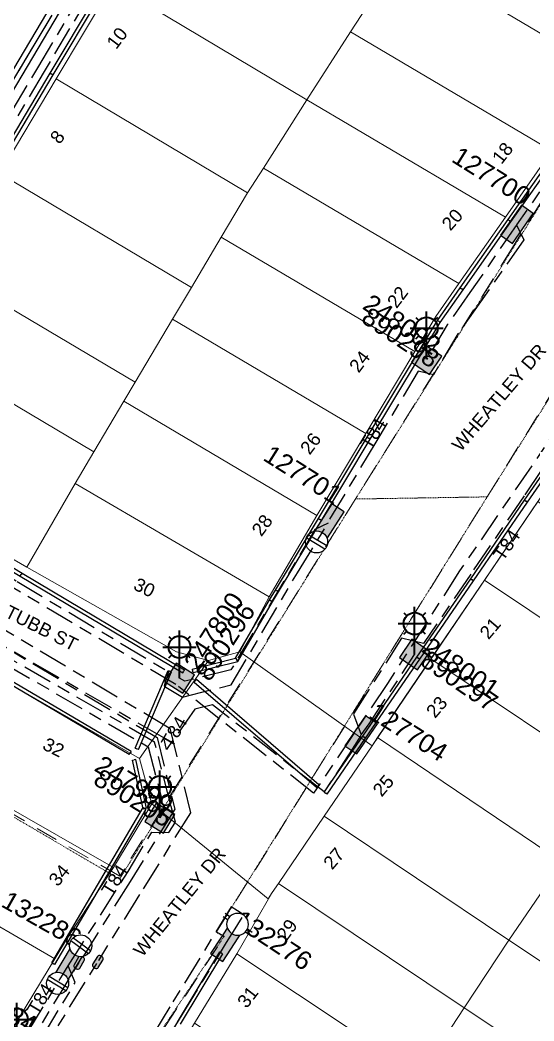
# Model space of a CAD drawing. Header units: metres. Extents: x 299140 to 300955, y 6226202 to 6227439.
# Drawn here: x 299719 to 299788.9, y 6226787.1 to 6226923.2 of the extents above; entities that cross this region are included whole.
import ezdxf
from ezdxf.enums import TextEntityAlignment as Align

# ---------------------------------------------------------------- set-up
doc = ezdxf.new("R2010")
doc.units = ezdxf.units.M
for name, pattern in [('Cable Exist UG', [8.2, 4, -1.2, 1.8, -1.2]), ('Dash', [5, 3, -2]), ('HIDDEN', [0.375, 0.25, -0.125]), ('HIDDEN2', [0.1875, 0.125, -0.0625])]:
    doc.linetypes.add(name, pattern=pattern)
doc.layers.get('0').update_dxf_attribs({"color": 6})
for name, color, linetype, lineweight in [('Cadastre Easements_SP_EXT', 9, 'Continuous', 5), ('Cadastre Land Parcels_SP_EXT', 9, 'Continuous', 5), ('Cadastre Other Property_SP_EXT', 9, 'HIDDEN', 5), ('Cadastre Roads_SP_EXT', 9, 'Continuous', 5)]:
    doc.layers.add(name, color=color, linetype=linetype, lineweight=lineweight)
for name, color, linetype in [('Duct_SP_EXT', 7, 'Continuous'), ('Equip_HV_EXT', 7, 'Continuous'), ('Equip_LV_EXT', 7, 'Continuous'), ('Equip_SP_SL_EXT', 7, 'Continuous'), ('Mains_HV_EXT', 7, 'Continuous'), ('Mains_LV_EXT', 7, 'Continuous'), ('Mains_LV_SL_EXT', 7, 'Continuous'), ('Mains_TR_EXT', 7, 'Continuous'), ('SupportsUG_SP_LV_EXT', 7, 'Continuous'), ('SupportsUG_SP_LV_SL_EXT', 7, 'Continuous')]:
    doc.layers.add(name, color=color, linetype=linetype)
doc.styles.add('COLUMN_LABEL', font='arial.ttf')
doc.styles.add('iecARIAL', font='arial.ttf', dxfattribs={"height": 2})
doc.styles.add('POLE_LABEL', font='arial.ttf')
doc.styles.get("Standard").update_dxf_attribs({"font": 'arial.ttf'})
doc.linetypes.add('Cable E UG', pattern='A,6,-0.5,["E",Standard,S=1.7,R=0,X=0.5,Y=-1],-2.9', length=9.4)
doc.linetypes.add('Cable P UG', pattern='A,6,-0.5,["P",Standard,S=1.7,R=0,X=0.5,Y=-1],-2.9', length=9.4)

# ---------------------------------------------------------------- blocks, each defined once
blk = doc.blocks.new('COLUMN_EXT')
blk.add_hatch(color=256).paths.add_polyline_path([(-1.49, 1.48), (-1.49, -1.49), (1.48, -1.49), (1.48, 1.48)])
blk.add_lwpolyline([(-1.49, -1.49), (1.48, -1.49), (1.48, 1.48), (-1.49, 1.48)], close=True)
for tag, height, style, flags, p in [('ASSET_NUM', 2.5, 'COLUMN_LABEL', 8, (2, 2)), ('STRUCTURE_PLANT_NUMBER', 0.2, 'POLE_LABEL', 9, (1.81, 0.03)), ('STREET_CODE', 0.2, 'COLUMN_LABEL', 9, (1.81, -0.2))]:
    blk.add_attdef(tag, text='', height=height, dxfattribs=dict(style=style, flags=flags)).set_placement(p, align=Align.MIDDLE_LEFT)
at = {"flags": 9}
for tag, p in [('COLUMN_TYPE', (1.81, -0.4)), ('OWNED_BY', (1.81, -0.6)), ('STATE', (1.81, -0.8)), ('USAGE', (1.81, -1)), ('LEGEND', (1.81, -1.2)), ('LOCATION', (1.81, -1.4)), ('STREETNAME', (1.81, -1.6)), ('SUBURB', (1.81, -1.8)), ('NOTES', (1.81, -2))]:
    blk.add_attdef(tag, text='', height=0.2, dxfattribs=at).set_placement(p, align=Align.MIDDLE_LEFT)
at = {"flags": 1}
blk.add_attdef('Z', (1.81, -2.35), '', height=0.2, dxfattribs=at)
blk = doc.blocks.new('PILLAR_EXT')
blk.add_hatch(color=256).paths.add_polyline_path([(-2.475, 0.99), (-2.475, -0.99), (2.475, -0.99), (2.475, 0.99)])
blk.add_lwpolyline([(-2.475, -0.99), (2.475, -0.99), (2.475, 0.99), (-2.475, 0.99)], close=True)
at = {"style": 'iecARIAL', "flags": 8}
blk.add_attdef('ASSET_NUM', (1.5, 3.5), '', height=2.5, dxfattribs=at)
for tag, p, flags in [('OWNED_BY', (0, -0.2), 9), ('STATE', (0, -0.4), 9), ('SUPPORT_TYPE', (0, -0.6), 9), ('USAGE', (0, -0.8), 9), ('LEGEND', (0, -1), 9), ('LOCATION', (0, -1.2), 9), ('NOTES', (0, -1.4), 9), ('STREETNAME', (0, -1.8), 9), ('SUBURB', (0, -2), 1), ('PARENT', (0, -1.6), 9)]:
    blk.add_attdef(tag, p, '', height=0.2, dxfattribs=dict(flags=flags))
blk = doc.blocks.new('SL_LANTERN_EXT')
at = {"lineweight": 40}
for p, q in [((-1.46, 5.68), (-1.06, 5.28)), ((0, 1.97), (0, 6.47)), ((1.46, 5.68), (1.06, 5.28)), ((-2.25, 4.22), (2.25, 4.22)), ((-1.46, 2.76), (-1.06, 3.16)), ((1.46, 2.76), (1.06, 3.16)), ((0, 0), (0, 2.72))]:
    blk.add_line(p, q, dxfattribs=at)
blk.add_circle((0, 4.22), 1.5, dxfattribs=at)
at = {"style": 'iecARIAL', "flags": 8}
blk.add_attdef('ASSET_NUM', (1.5, 1.5), '', height=2.5, dxfattribs=at)
for tag, p, height, flags in [('CONSTRUCTED_VOLTAGE', (0.98, -0.65), 0.2, 9), ('CONTROL_TYPE', (0.98, -0.85), 0.2, 9), ('LANTERN_PURPOSE', (0.98, -1.05), 0.2, 9), ('LANTERN_TYPE', (0.98, -1.25), 0.2, 9), ('NO_PHASES', (0.98, -1.45), 0.2, 9), ('LNUMBER', (2.18, -3.25), 2.5, 8), ('OPERATING_VOLTAGE', (0.98, -1.65), 0.2, 9), ('ORIENTATION', (0.98, -1.85), 0.2, 9), ('OWNED_BY', (0.98, -2.05), 0.2, 9), ('STATE', (0.98, -2.25), 0.2, 9), ('USAGE', (0.98, -2.45), 0.2, 9), ('CEXIST', (0.98, -2.65), 0.2, 9), ('CNEW', (0.98, -2.85), 0.2, 9), ('CNUMBER', (0.98, -3.05), 0.2, 9), ('CREMOVE', (0.98, -3.25), 0.2, 9), ('CREPLACE', (0.98, -3.45), 0.2, 9), ('LKINGHEIGHT', (0.98, -3.65), 0.2, 9), ('LBRACKET', (0.98, -3.85), 0.2, 9), ('LBRACKETVOCAB', (0.98, -4.05), 0.2, 9), ('LCATEGORY', (0.98, -4.25), 0.2, 9), ('LCHARGE1', (0.98, -4.45), 0.2, 9), ('LCHARGE1PERCENT', (0.98, -4.65), 0.2, 9), ('LCHARGE2', (0.98, -4.85), 0.2, 9), ('LCHARGE2PERCENT', (0.98, -5.05), 0.2, 9), ('LCHARGE3', (0.98, -5.25), 0.2, 9), ('LCHARGE3PERCENT', (0.98, -5.45), 0.2, 9), ('LEXIST', (0.98, -5.65), 0.2, 9), ('LLAMP', (0.98, -5.85), 0.2, 9), ('LLAMPVOCAB', (0.98, -6.05), 0.2, 9), ('LMAST', (0.98, -6.25), 0.2, 9), ('LMASTVOCAB', (0.98, -6.45), 0.2, 9), ('LNEW', (0.98, -6.65), 0.2, 9), ('LANTNUMBER', (0.98, -6.85), 0.2, 9), ('LOUTREACH', (0.98, -7.25), 0.2, 9), ('LOUTREACHVOCAB', (0.98, -7.45), 0.2, 9), ('LRATECODE', (0.98, -7.65), 0.2, 9), ('LREMOVE', (0.98, -7.85), 0.2, 9), ('LREPLACE', (0.98, -8.05), 0.2, 9), ('LTYPE', (0.98, -8.25), 0.2, 9), ('STREETNAME', (0.98, -9.25), 0.2, 9), ('SUBURB', (0.98, -9.45), 0.2, 1), ('LTYPEVOCAB', (0.98, -8.45), 0.2, 9), ('LEGEND', (0.98, -8.65), 0.2, 9), ('LOCATION', (0.98, -8.85), 0.2, 9), ('NOTES', (0.98, -9.05), 0.2, 9)]:
    blk.add_attdef(tag, p, '', height=height, dxfattribs=dict(flags=flags))
blk = doc.blocks.new('HV_STJ_EXT')
h = blk.add_hatch(color=256)
edge = h.paths.add_edge_path()
edge.add_ellipse((-0.59, 0.13), major_axis=(0.226, 0.226), ratio=1, start_angle=45, end_angle=135)
edge.add_line((-0.91, 0.13), (-0.91, -0.13))
edge.add_ellipse((-0.59, -0.13), major_axis=(0.226, 0.226), ratio=1, start_angle=135, end_angle=225)
edge.add_line((-0.59, -0.45), (0.59, -0.45))
edge.add_ellipse((0.59, -0.13), major_axis=(-0.226, 0.226), ratio=1, start_angle=135, end_angle=225)
edge.add_line((0.91, -0.13), (0.91, 0.13))
edge.add_ellipse((0.59, 0.13), major_axis=(-0.226, 0.226), ratio=1, start_angle=225, end_angle=315)
edge.add_line((0.59, 0.45), (-0.59, 0.45))
blk.add_lwpolyline([(-0.91, 0.13), (-0.91, -0.13, 0.414214), (-0.59, -0.45), (0.59, -0.45, 0.414214), (0.91, -0.13), (0.91, 0.13, 0.414214), (0.59, 0.45), (-0.59, 0.45, 0.414214)], format="xyb", close=True)
for tag, flags, p in [('ORIENTATION', 9, (1.5, 0)), ('Z', 1, (1.5, -0.8)), ('USAGE', 9, (1.5, -0.2)), ('LEGEND', 9, (1.5, -0.4)), ('NOTES', 9, (1.5, -0.6))]:
    blk.add_attdef(tag, text='', height=0.2, dxfattribs=dict(flags=flags)).set_placement(p, align=Align.MIDDLE_LEFT)
blk = doc.blocks.new('LV_UG_LINKS_CLOSED_EXT')
blk.add_wipeout([(-1.06, 1.06), (-1.18, 0.92), (-1.29, 0.76), (-1.37, 0.59), (-1.43, 0.42), (-1.48, 0.23), (-1.49, 0.05), (-1.49, -0.14), (-1.46, -0.33), (-1.41, -0.51), (-1.33, -0.68), (-1.24, -0.84), (-1.12, -0.99), (-0.99, -1.12), (-0.84, -1.24), (-0.68, -1.33), (-0.51, -1.41), (-0.33, -1.46), (-0.14, -1.49), (0.05, -1.49), (0.23, -1.48), (0.42, -1.43), (0.59, -1.37), (0.76, -1.29), (0.92, -1.18), (1.06, -1.06), (1.18, -0.92), (1.29, -0.76), (1.37, -0.59), (1.43, -0.42), (1.48, -0.23), (1.49, -0.05), (1.49, 0.14), (1.46, 0.33), (1.41, 0.51), (1.33, 0.68), (1.24, 0.84), (1.12, 0.99), (0.99, 1.12), (0.84, 1.24), (0.68, 1.33), (0.51, 1.41), (0.33, 1.46), (0.14, 1.49), (-0.05, 1.49), (-0.23, 1.48), (-0.42, 1.43), (-0.59, 1.37), (-0.76, 1.29), (-0.92, 1.18)])
for p, q in [((-0.25, -1.48), (-0.25, 1.48)), ((0.25, -1.48), (0.25, 1.48))]:
    blk.add_line(p, q)
blk.add_circle((0, 0), 1.5)
at = {"flags": 9}
for tag, p in [('ACTUAL_STATUS', (0, 0)), ('CONSTRUCTED_VOLTAGE', (0, -0.2)), ('OPERATING_VOLTAGE', (0, -0.6)), ('ORIENTATION', (0, -0.8)), ('STATE', (0, -1)), ('SWITCH_TYPE', (0, -1.2)), ('NO_PHASES', (0, -0.4)), ('USAGE', (0, -1.4)), ('NOTES', (0, -1.6))]:
    blk.add_attdef(tag, text='', height=0.2, dxfattribs=at).set_placement(p, align=Align.MIDDLE_LEFT)
at = {"flags": 1}
blk.add_attdef('Z', (0, 0), '', height=0.2, dxfattribs=at)
blk = doc.blocks.new('LV_UG_LINKS_OPEN_EXT')
for p, q in [((-0.25, 1.47), (-0.25, 2.22)), ((0.25, 1.47), (0.25, 2.22)), ((-0.25, -1.47), (-0.25, -2.22)), ((0.25, -1.47), (0.25, -2.22))]:
    blk.add_line(p, q)
at = {"flags": 9}
for tag, p in [('ACTUAL_STATUS', (0, 0)), ('CONSTRUCTED_VOLTAGE', (0, -0.2)), ('OPERATING_VOLTAGE', (0, -0.6)), ('ORIENTATION', (0, -0.8)), ('STATE', (0, -1)), ('SWITCH_TYPE', (0, -1.2)), ('NO_PHASES', (0, -0.4)), ('USAGE', (0, -1.4)), ('NOTES', (0, -1.6))]:
    blk.add_attdef(tag, text='', height=0.2, dxfattribs=at).set_placement(p, align=Align.MIDDLE_LEFT)
at = {"flags": 1}
blk.add_attdef('Z', (0, 0), '', height=0.2, dxfattribs=at)
blk.add_wipeout([(-0.25, 1.47), (-0.43, 1.43), (-0.61, 1.36), (-0.77, 1.28), (-0.93, 1.17), (-1.07, 1.05), (-1.19, 0.9), (-1.29, 0.75), (-1.38, 0.58), (-1.44, 0.4), (-1.48, 0.22), (-1.49, 0.03), (-1.49, -0.16), (-1.45, -0.34), (-1.4, -0.52), (-1.32, -0.69), (-1.23, -0.85), (-1.11, -1), (-0.98, -1.13), (-0.83, -1.24), (-0.66, -1.34), (-0.49, -1.41), (-0.31, -1.46), (-0.13, -1.49), (0.06, -1.49), (0.25, -1.47), (0.43, -1.43), (0.61, -1.36), (0.77, -1.28), (0.93, -1.17), (1.07, -1.05), (1.19, -0.9), (1.29, -0.75), (1.38, -0.58), (1.44, -0.4), (1.48, -0.22), (1.49, -0.03), (1.49, 0.16), (1.45, 0.34), (1.4, 0.52), (1.32, 0.69), (1.23, 0.85), (1.11, 1), (0.98, 1.13), (0.83, 1.24), (0.66, 1.34), (0.49, 1.41), (0.31, 1.46), (0.13, 1.49), (-0.06, 1.49)])
blk.add_lwpolyline([(0, -1.49, 1), (0, 1.49, 1)], format="xyb", close=True)

msp = doc.modelspace()

# ---------------------------------------------------------------- linework, layer by layer
at = {"layer": 'Cadastre Land Parcels_SP_EXT', "linetype": 'Continuous'}
for points in [[(299806.3, 6226926.77), (299778.06, 6226943.53), (299773.2, 6226935.98), (299771.02, 6226932.57), (299798.82, 6226916.1), (299806.3, 6226926.77)], [(299763.97, 6226921.62), (299766.16, 6226925.03), (299739.3, 6226941.05), (299731.61, 6226928.15), (299758.03, 6226912.36), (299763.97, 6226921.62)], [(299798.82, 6226916.1), (299771.02, 6226932.57), (299766.16, 6226925.03), (299763.97, 6226921.62), (299791.35, 6226905.43), (299798.82, 6226916.1)], [(299752.1, 6226903.1), (299758.03, 6226912.36), (299731.61, 6226928.15), (299723.91, 6226915.25), (299749.95, 6226899.74), (299752.1, 6226903.1)], [(299791.35, 6226905.43), (299763.97, 6226921.62), (299758.03, 6226912.36), (299785.02, 6226896.41), (299791.35, 6226905.43)], [(299746.38, 6226893.72), (299749.95, 6226899.74), (299723.91, 6226915.25), (299716.22, 6226902.35), (299742.3, 6226886.85), (299746.38, 6226893.72)], [(299785.02, 6226896.41), (299758.03, 6226912.36), (299752.1, 6226903.1), (299778.69, 6226887.38), (299785.02, 6226896.41)], [(299739.75, 6226882.55), (299742.3, 6226886.85), (299716.22, 6226902.35), (299708.53, 6226889.45), (299734.66, 6226873.96), (299739.75, 6226882.55)], [(299775.56, 6226882.92), (299778.69, 6226887.38), (299752.1, 6226903.1), (299749.95, 6226899.74), (299746.38, 6226893.72), (299772.71, 6226878.15), (299775.56, 6226882.92)], [(299772.71, 6226878.15), (299746.38, 6226893.72), (299742.3, 6226886.85), (299739.75, 6226882.55), (299766.05, 6226867), (299772.71, 6226878.15)], [(299733.13, 6226871.38), (299734.66, 6226873.96), (299708.53, 6226889.45), (299702.89, 6226879.99), (299729.05, 6226864.51), (299733.13, 6226871.38)], [(299766.05, 6226867), (299739.75, 6226882.55), (299734.66, 6226873.96), (299733.13, 6226871.38), (299759.38, 6226855.85), (299766.05, 6226867)], [(299726.5, 6226860.21), (299729.05, 6226864.51), (299702.89, 6226879.99), (299695.78, 6226868), (299697.37, 6226861.83), (299719.93, 6226848.79), (299726.5, 6226860.21)], [(299759.38, 6226855.85), (299733.13, 6226871.38), (299729.05, 6226864.51), (299726.5, 6226860.21), (299752.89, 6226844.79), (299759.38, 6226855.85)], [(299748.91, 6226837.28), (299752.89, 6226844.79), (299726.5, 6226860.21), (299719.93, 6226848.79), (299740.3, 6226837.27), (299744.62, 6226836.12), (299748.91, 6226837.28)], [(299812.9, 6226839.61), (299813.99, 6226841.3), (299789.44, 6226857.72), (299782.17, 6226847.02), (299806.97, 6226830.43), (299812.9, 6226839.61)], [(299806.97, 6226830.43), (299782.17, 6226847.02), (299774.9, 6226836.32), (299799.95, 6226819.55), (299806.97, 6226830.43)], [(299736.92, 6226816.61), (299735.24, 6226822.78), (299711.82, 6226836.27), (299704.05, 6226823.76), (299731.69, 6226807.97), (299736.92, 6226816.61)], [(299799.95, 6226819.55), (299774.9, 6226836.32), (299767.63, 6226825.62), (299792.73, 6226808.69), (299799.95, 6226819.55)], [(299792.73, 6226808.69), (299767.63, 6226825.62), (299766.88, 6226824.52), (299760.36, 6226814.92), (299785.49, 6226798.07), (299792.73, 6226808.69)], [(299725.61, 6226798.6), (299731.69, 6226807.97), (299704.05, 6226823.76), (299696.57, 6226811.32), (299723.74, 6226795.53), (299725.61, 6226798.6)], [(299785.49, 6226798.07), (299760.36, 6226814.92), (299754.16, 6226805.79), (299779.44, 6226788.86), (299785.49, 6226798.07)], [(299723.74, 6226795.53), (299696.57, 6226811.32), (299689.92, 6226800.37), (299717.09, 6226784.59), (299723.74, 6226795.53)], [(299819.73, 6226791), (299792.73, 6226808.69), (299785.49, 6226798.07), (299813.27, 6226779.66), (299819.73, 6226791)], [(299779.44, 6226788.86), (299754.16, 6226805.79), (299753.31, 6226804.54), (299748.5, 6226796.2), (299773.39, 6226779.65), (299779.44, 6226788.86)], [(299813.27, 6226779.66), (299785.49, 6226798.07), (299779.44, 6226788.86), (299807.8, 6226770.06), (299813.27, 6226779.66)], [(299773.39, 6226779.65), (299748.5, 6226796.2), (299742.74, 6226786.76), (299767.35, 6226770.44), (299773.39, 6226779.65)], [(299807.8, 6226770.06), (299779.44, 6226788.86), (299773.39, 6226779.65), (299802.33, 6226760.46), (299807.8, 6226770.06)]]:
    msp.add_lwpolyline(points, close=True, dxfattribs=at)
at = {"layer": 'Cadastre Other Property_SP_EXT', "linetype": 'HIDDEN2'}
for points in [[(299764.63, 6226858.08), (299782.55, 6226858.37), (299840.63, 6226950.68), (299855.3, 6226988.27), (299835.62, 6226979.64), (299827.02, 6226957.38), (299764.63, 6226858.08)], [(299782.55, 6226858.37), (299764.63, 6226858.08), (299732.53, 6226806.37), (299665.03, 6226845.98), (299646.83, 6226815.4), (299711.12, 6226773.93), (299611.36, 6226607.71), (299627.42, 6226605.3), (299710.82, 6226744.7), (299746.73, 6226798.54), (299745.67, 6226799.15), (299782.55, 6226858.37)]]:
    msp.add_lwpolyline(points, close=True, dxfattribs=at)
at = {"layer": 'Cadastre Roads_SP_EXT', "linetype": 'Continuous'}
msp.add_lwpolyline([(299715.58, 6226930.71), (299707.88, 6226917.81), (299700.19, 6226904.91), (299694.55, 6226895.45), (299688.91, 6226885.99), (299682.8, 6226875.76), (299695.78, 6226868), (299702.89, 6226879.99), (299708.53, 6226889.45), (299716.22, 6226902.35), (299723.91, 6226915.25), (299731.61, 6226928.15)], dxfattribs=at)
for points in [[(299808.64, 6226885.99), (299791.35, 6226905.43), (299785.02, 6226896.41), (299778.69, 6226887.38), (299775.56, 6226882.92), (299772.71, 6226878.15), (299766.05, 6226867), (299759.38, 6226855.85), (299752.89, 6226844.79), (299748.91, 6226837.28), (299766.88, 6226824.52), (299808.64, 6226885.99)], [(299744.62, 6226836.12), (299740.3, 6226837.27), (299719.93, 6226848.79), (299697.37, 6226861.83), (299690.01, 6226848.84), (299711.82, 6226836.27), (299735.24, 6226822.78), (299744.62, 6226836.12)], [(299736.92, 6226816.61), (299731.69, 6226807.97), (299725.61, 6226798.6), (299723.74, 6226795.53), (299717.09, 6226784.59), (299737.1, 6226777.46), (299742.74, 6226786.76), (299748.5, 6226796.2), (299753.31, 6226804.54), (299752.75, 6226803.71), (299736.92, 6226816.61)]]:
    msp.add_lwpolyline(points, close=True, dxfattribs=at)
at = {"layer": 'Duct_SP_EXT'}
for p, q in [((299723.1, 6226916.01), (299730.78, 6226928.89)), ((299723.52, 6226915.76), (299731.19, 6226928.65)), ((299715.43, 6226903.12), (299723.1, 6226916.01)), ((299723.1, 6226916.01), (299723.31, 6226915.88)), ((299723.1, 6226916.01), (299723.31, 6226915.88)), ((299723.52, 6226915.76), (299723.31, 6226915.88)), ((299723.52, 6226915.76), (299723.31, 6226915.88)), ((299715.84, 6226902.87), (299723.52, 6226915.76)), ((299785.4, 6226896.08), (299791.58, 6226904.87)), ((299785.79, 6226895.8), (299791.97, 6226904.6)), ((299778.89, 6226886.82), (299785.4, 6226896.08)), ((299779.29, 6226886.54), (299785.79, 6226895.8)), ((299785.4, 6226896.08), (299785.6, 6226895.94)), ((299785.4, 6226896.08), (299785.6, 6226895.94)), ((299785.79, 6226895.8), (299785.6, 6226895.94)), ((299785.79, 6226895.8), (299785.6, 6226895.94)), ((299775.77, 6226882.38), (299778.89, 6226886.82)), ((299776.17, 6226882.11), (299779.29, 6226886.54)), ((299778.89, 6226886.82), (299779.09, 6226886.68)), ((299778.89, 6226886.82), (299779.09, 6226886.68)), ((299779.29, 6226886.54), (299779.09, 6226886.68)), ((299779.29, 6226886.54), (299779.09, 6226886.68)), ((299772.92, 6226877.63), (299775.77, 6226882.38)), ((299773.33, 6226877.38), (299776.17, 6226882.11)), ((299775.77, 6226882.38), (299775.97, 6226882.25)), ((299776.17, 6226882.11), (299775.97, 6226882.25)), ((299766.23, 6226866.48), (299772.92, 6226877.63)), ((299766.65, 6226866.23), (299773.33, 6226877.38)), ((299772.92, 6226877.63), (299773.13, 6226877.51)), ((299772.92, 6226877.63), (299773.13, 6226877.51)), ((299773.33, 6226877.38), (299773.13, 6226877.51)), ((299773.33, 6226877.38), (299773.13, 6226877.51)), ((299787.65, 6226857.91), (299795.02, 6226868.66)), ((299788.04, 6226857.64), (299795.42, 6226868.39)), ((299759.59, 6226855.42), (299766.23, 6226866.48)), ((299760, 6226855.17), (299766.65, 6226866.23)), ((299766.23, 6226866.48), (299766.44, 6226866.36)), ((299766.23, 6226866.48), (299766.44, 6226866.36)), ((299766.65, 6226866.23), (299766.44, 6226866.36)), ((299766.65, 6226866.23), (299766.44, 6226866.36)), ((299696.84, 6226860.81), (299719.03, 6226847.6)), ((299697.09, 6226861.22), (299719.28, 6226848.01)), ((299780.32, 6226847.23), (299787.65, 6226857.91)), ((299780.71, 6226846.96), (299788.04, 6226857.64)), ((299787.65, 6226857.91), (299787.84, 6226857.77)), ((299787.65, 6226857.91), (299787.84, 6226857.77)), ((299788.04, 6226857.64), (299787.84, 6226857.77)), ((299788.04, 6226857.64), (299787.84, 6226857.77)), ((299759.59, 6226855.42), (299759.8, 6226855.3)), ((299759.59, 6226855.42), (299759.8, 6226855.3)), ((299760, 6226855.17), (299759.8, 6226855.3)), ((299760, 6226855.17), (299759.8, 6226855.3)), ((299719.03, 6226847.6), (299719.16, 6226847.81)), ((299719.28, 6226848.01), (299719.16, 6226847.81)), ((299719.28, 6226848.01), (299741.38, 6226834.86)), ((299719.03, 6226847.6), (299741.13, 6226834.44)), ((299773, 6226836.57), (299780.32, 6226847.23)), ((299773.4, 6226836.3), (299780.71, 6226846.96)), ((299780.32, 6226847.23), (299780.52, 6226847.1)), ((299780.71, 6226846.96), (299780.52, 6226847.1)), ((299752.94, 6226844.35), (299753.75, 6226845.7)), ((299753.35, 6226844.1), (299754.17, 6226845.45)), ((299753.75, 6226845.7), (299753.75, 6226845.7)), ((299753.75, 6226845.7), (299753.96, 6226845.57)), ((299753.75, 6226845.7), (299753.96, 6226845.57)), ((299754.17, 6226845.45), (299753.96, 6226845.57)), ((299754.17, 6226845.45), (299753.96, 6226845.57)), ((299754.17, 6226845.45), (299754.17, 6226845.45)), ((299748.33, 6226836.41), (299752.94, 6226844.35)), ((299748.64, 6226835.99), (299753.36, 6226844.11)), ((299752.94, 6226844.35), (299753.15, 6226844.23)), ((299752.94, 6226844.35), (299753.15, 6226844.23)), ((299753.36, 6226844.11), (299753.15, 6226844.23)), ((299753.35, 6226844.1), (299753.15, 6226844.23)), ((299734.1, 6226823.73), (299711.38, 6226837.11)), ((299733.86, 6226823.32), (299711.14, 6226836.69)), ((299742.43, 6226834.92), (299748.33, 6226836.41)), ((299742.54, 6226834.46), (299748.64, 6226835.99)), ((299748.33, 6226836.41), (299748.49, 6226836.2)), ((299748.64, 6226835.99), (299748.49, 6226836.2)), ((299765.62, 6226825.81), (299773, 6226836.57)), ((299766.01, 6226825.54), (299773.4, 6226836.3)), ((299773, 6226836.57), (299773.2, 6226836.43)), ((299773, 6226836.57), (299773.2, 6226836.43)), ((299773.4, 6226836.3), (299773.2, 6226836.43)), ((299773.4, 6226836.3), (299773.2, 6226836.43)), ((299734.65, 6226824.19), (299739.17, 6226834.76)), ((299735.1, 6226824), (299739.61, 6226834.57)), ((299739.17, 6226834.76), (299739.39, 6226834.66)), ((299739.61, 6226834.57), (299739.39, 6226834.66)), ((299741.13, 6226834.44), (299741.26, 6226834.65)), ((299741.38, 6226834.86), (299741.26, 6226834.65)), ((299742.43, 6226834.92), (299742.48, 6226834.69)), ((299742.54, 6226834.46), (299742.48, 6226834.69)), ((299742.67, 6226833.14), (299742.83, 6226833.33)), ((299759.34, 6226818.83), (299742.67, 6226833.14)), ((299742.98, 6226833.51), (299742.83, 6226833.33)), ((299759.65, 6226819.19), (299742.98, 6226833.51)), ((299760.39, 6226818.2), (299765.62, 6226825.81)), ((299760.79, 6226817.92), (299766.01, 6226825.54)), ((299765.62, 6226825.81), (299765.82, 6226825.68)), ((299765.62, 6226825.81), (299765.82, 6226825.68)), ((299766.01, 6226825.54), (299765.82, 6226825.68)), ((299766.01, 6226825.54), (299765.82, 6226825.68)), ((299733.86, 6226823.32), (299733.98, 6226823.52)), ((299734.1, 6226823.73), (299733.98, 6226823.52)), ((299734.65, 6226824.19), (299734.88, 6226824.1)), ((299735.1, 6226824), (299734.88, 6226824.1)), ((299734.28, 6226822.55), (299734.51, 6226822.6)), ((299735.73, 6226815.94), (299734.28, 6226822.55)), ((299734.75, 6226822.65), (299734.51, 6226822.6)), ((299736.2, 6226816.04), (299734.75, 6226822.65)), ((299759.65, 6226819.19), (299759.5, 6226819.01)), ((299759.34, 6226818.83), (299759.5, 6226819.01)), ((299760.39, 6226818.2), (299760.59, 6226818.06)), ((299760.79, 6226817.92), (299760.59, 6226818.06)), ((299735.73, 6226815.94), (299735.97, 6226815.99)), ((299735.76, 6226816.11), (299735.97, 6226815.99)), ((299736.2, 6226816.04), (299735.97, 6226815.99)), ((299736.17, 6226815.87), (299735.97, 6226815.99)), ((299746.12, 6226796.46), (299740.39, 6226786.91)), ((299746.53, 6226796.21), (299740.8, 6226786.66)), ((299746.12, 6226796.46), (299746.32, 6226796.34)), ((299746.53, 6226796.21), (299746.32, 6226796.34))]:
    msp.add_line(p, q, dxfattribs=at)
at = {"layer": 'Mains_HV_EXT', "linetype": 'Cable P UG'}
msp.add_lwpolyline([(299624.75, 6226846.69), (299656.15, 6226843.87), (299663.04, 6226840.24), (299664.98, 6226839.72), (299667.33, 6226839.79), (299670.41, 6226840.15), (299672.77, 6226840.99), (299675.5, 6226843.07), (299677.57, 6226845.29), (299680.07, 6226849.59), (299781.7, 6227021.02)], dxfattribs=at)
at = {"layer": 'Mains_LV_EXT', "linetype": 'Cable Exist UG'}
for points in [[(299814.23, 6226934.77), (299814.73, 6226932), (299814.73, 6226932), (299809.31, 6226924.28), (299808.29, 6226922.84), (299806.17, 6226923.29), (299806.17, 6226923.29), (299792.68, 6226904.1), (299786.54, 6226895.36)], [(299729.94, 6226929.11), (299722.27, 6226916.23), (299722.27, 6226916.23), (299714.6, 6226903.34), (299706.92, 6226890.45)], [(299794.52, 6226868.76), (299787.56, 6226858.52), (299787.56, 6226858.52), (299780.32, 6226847.86), (299773.9, 6226838.42), (299770.91, 6226839.13), (299770.91, 6226839.13), (299764.34, 6226828.83), (299765.42, 6226826)], [(299765.35, 6226825.9), (299764.2, 6226824.04), (299760.35, 6226818.23), (299745.17, 6226830.09), (299745.17, 6226830.09), (299742.79, 6226829.51), (299738.92, 6226824.01), (299738.92, 6226824.01), (299738.55, 6226825.61), (299714, 6226839.66), (299712.33, 6226838.29)]]:
    msp.add_lwpolyline(points, dxfattribs=at)
at = {"layer": 'Mains_LV_SL_EXT', "linetype": 'Cable Exist UG'}
for points in [[(299786.59, 6226895.44), (299780.21, 6226886.17), (299780.21, 6226886.17), (299777.11, 6226881.76), (299774.29, 6226877.06)], [(299712.33, 6226838.29), (299712.82, 6226837.02), (299715.77, 6226835.31), (299716.83, 6226835.7), (299736.44, 6226824.37), (299738.65, 6226815.75), (299738.02, 6226814.69)], [(299765.42, 6226826), (299766.48, 6226827.5), (299772.68, 6226836.92)]]:
    msp.add_lwpolyline(points, dxfattribs=at)

# ---------------------------------------------------------------- block references
at = {"layer": 'Equip_HV_EXT'}
for p, rotation in [((299727.03, 6226795.01), 239.0366949764422), ((299729.58, 6226795.11), 57.66567583493122)]:
    msp.add_blockref('HV_STJ_EXT', p, dxfattribs=dict(at, rotation=rotation))
at = {"layer": 'Equip_SP_SL_EXT'}
ref = msp.add_blockref('SL_LANTERN_EXT', (299774.31, 6226877.1), dxfattribs=at)
ref.add_attrib('ASSET_NUM', '248002', dxfattribs={"layer": '0', "height": 2.5, "rotation": 326.1973, "style": 'iecARIAL'}).set_placement((299775.81, 6226878.6), align=Align.MIDDLE_RIGHT)
ref = msp.add_blockref('SL_LANTERN_EXT', (299740.69, 6226833.71), dxfattribs=at)
ref.add_attrib('ASSET_NUM', '247800', dxfattribs={"layer": '0', "height": 2.5, "rotation": 57.111, "style": 'iecARIAL'}).set_placement((299742.19, 6226835.21), align=Align.MIDDLE_LEFT)
ref = msp.add_blockref('SL_LANTERN_EXT', (299772.68, 6226836.92), dxfattribs=at)
ref.add_attrib('ASSET_NUM', '248001', dxfattribs={"layer": '0', "height": 2.5, "rotation": 325.5385, "style": 'iecARIAL'}).set_placement((299774.18, 6226838.42), align=Align.MIDDLE_LEFT)
ref = msp.add_blockref('SL_LANTERN_EXT', (299738.02, 6226814.69), dxfattribs=at)
ref.add_attrib('ASSET_NUM', '247999', dxfattribs={"layer": '0', "height": 2.5, "rotation": 328.4921, "style": 'iecARIAL'}).set_placement((299739.52, 6226816.19), align=Align.MIDDLE_RIGHT)
ref = msp.add_blockref('SL_LANTERN_EXT', (299718.55, 6226783.07), dxfattribs=at)
ref.add_attrib('ASSET_NUM', '253184', dxfattribs={"layer": '0', "height": 2.5, "rotation": 332.0506, "style": 'iecARIAL'}).set_placement((299720.05, 6226784.57), align=Align.BOTTOM_RIGHT)
at = {"layer": 'SupportsUG_SP_LV_EXT'}
ref = msp.add_blockref('PILLAR_EXT', (299786.59, 6226895.44), dxfattribs=dict(at, rotation=54.89990191252831))
ref.add_attrib('ASSET_NUM', '127700', dxfattribs={"layer": '0', "height": 2.5, "rotation": 328.0016, "style": 'iecARIAL'}).set_placement((299788.09, 6226898.94), align=Align.MIDDLE_RIGHT)
ref = msp.add_blockref('PILLAR_EXT', (299760.92, 6226854.79), dxfattribs=dict(at, rotation=57.72880277783791))
ref.add_attrib('ASSET_NUM', '127701', dxfattribs={"layer": '0', "height": 2.5, "rotation": 327.7288, "style": 'iecARIAL'}).set_placement((299762.42, 6226858.29), align=Align.MIDDLE_RIGHT)
ref = msp.add_blockref('PILLAR_EXT', (299765.42, 6226826), dxfattribs=dict(at, rotation=235.4990883829076))
ref.add_attrib('ASSET_NUM', '127704', dxfattribs={"layer": '0', "height": 2.5, "rotation": 327.8274, "style": 'iecARIAL'}).set_placement((299766.92, 6226829.5), align=Align.MIDDLE_LEFT)
ref = msp.add_blockref('PILLAR_EXT', (299725.53, 6226794.57), dxfattribs=dict(at, rotation=239.026039504714))
ref.add_attrib('ASSET_NUM', '132286', dxfattribs={"layer": '0', "height": 2.5, "rotation": 330.4656, "style": 'iecARIAL'}).set_placement((299727.03, 6226798.07), align=Align.MIDDLE_RIGHT)
ref = msp.add_blockref('PILLAR_EXT', (299747.1, 6226797.77), dxfattribs=dict(at, rotation=236.9814195120987))
ref.add_attrib('ASSET_NUM', '132276', dxfattribs={"layer": '0', "height": 2.5, "rotation": 326.5574, "style": 'iecARIAL'}).set_placement((299748.6, 6226801.27), align=Align.MIDDLE_LEFT)
at = {"layer": 'SupportsUG_SP_LV_SL_EXT'}
ref = msp.add_blockref('COLUMN_EXT', (299774.31, 6226877.1), dxfattribs=dict(at, rotation=56.19726441468739))
ref.add_attrib('ASSET_NUM', '890298', dxfattribs={"layer": '0', "height": 2.5, "rotation": 326.1973, "style": 'COLUMN_LABEL'}).set_placement((299776.31, 6226877.85), align=Align.TOP_RIGHT)
ref = msp.add_blockref('COLUMN_EXT', (299740.69, 6226833.71), dxfattribs=dict(at, rotation=147.1109728316413))
ref.add_attrib('ASSET_NUM', '890296', dxfattribs={"layer": '0', "height": 2.5, "rotation": 57.111, "style": 'COLUMN_LABEL'}).set_placement((299742.69, 6226834.46), align=Align.TOP_LEFT)
ref = msp.add_blockref('COLUMN_EXT', (299772.68, 6226836.92), dxfattribs=dict(at, rotation=235.5384829663064))
ref.add_attrib('ASSET_NUM', '890297', dxfattribs={"layer": '0', "height": 2.5, "rotation": 325.5385, "style": 'COLUMN_LABEL'}).set_placement((299774.68, 6226837.67), align=Align.TOP_LEFT)
ref = msp.add_blockref('COLUMN_EXT', (299738.02, 6226814.69), dxfattribs=dict(at, rotation=58.49206723905907))
ref.add_attrib('ASSET_NUM', '890295', dxfattribs={"layer": '0', "height": 2.5, "rotation": 328.4921, "style": 'COLUMN_LABEL'}).set_placement((299740.02, 6226815.44), align=Align.TOP_RIGHT)
ref = msp.add_blockref('COLUMN_EXT', (299718.55, 6226783.07), dxfattribs=dict(at, rotation=59.02603950471387))
ref.add_attrib('ASSET_NUM', '901850', dxfattribs={"layer": '0', "height": 2.5, "rotation": 332.0506, "style": 'COLUMN_LABEL'}).set_placement((299720.55, 6226783.82), align=Align.MIDDLE_RIGHT)

# ---------------------------------------------------------------- texts
at = {"layer": 'Cadastre Land Parcels_SP_EXT'}
for s, rotation, p in [('10', 53.0693, (299732.07, 6226919.13)), ('8', 53.0664, (299724.37, 6226906.23)), ('18', 51.9702, (299784.49, 6226903.49)), ('20', 48.6173, (299777.55, 6226894.45)), ('22', 52.9967, (299770.23, 6226883.9)), ('24', 52.987, (299765.07, 6226875.13)), ('26', 52.9862, (299758.4, 6226863.98)), ('28', 53.5075, (299751.82, 6226852.86)), ('30', 333.7117, (299734.27, 6226845.86)), ('21', 49.4932, (299782.73, 6226838.86)), ('23', 49.4963, (299775.46, 6226828.15)), ('32', 333.2859, (299721.91, 6226824.12)), ('25', 49.4966, (299768.19, 6226817.45)), ('27', 49.4922, (299761.46, 6226807.54)), ('34', 50.7775, (299724.13, 6226805.25)), ('29', 53.9804, (299755.21, 6226797.81)), ('31', 52.429, (299749.83, 6226788.69))]:
    msp.add_text(s, height=1.8, rotation=rotation, dxfattribs=at).set_placement(p)
at = {"layer": 'Cadastre Roads_SP_EXT'}
for s, rotation, p in [('WHEATLEY DR', 49.4942, (299778.95, 6226864.41)), ('TUBB ST', 333.2073, (299716.78, 6226842.12)), ('WHEATLEY DR', 50.7775, (299735.64, 6226795.67))]:
    msp.add_text(s, height=1.8, rotation=rotation, dxfattribs=at).set_placement(p)
at = {"layer": 'Mains_LV_EXT'}
for rotation, p in [(59.0197, (299766.7, 6226864.65)), (55.5385, (299784.72, 6226849.53)), (59.9342, (299739.64, 6226824.07)), (58.3119, (299731.48, 6226803.92))]:
    msp.add_text('T84', height=1.8, rotation=rotation, dxfattribs=at).set_placement(p)

# ---------------------------------------------------------------- next in the draw order: block references
at = {"layer": 'Equip_LV_EXT'}
for name, p, rotation in [('LV_UG_LINKS_CLOSED_EXT', (299759.34, 6226852.25), 59.0309410383146), ('LV_UG_LINKS_OPEN_EXT', (299748.59, 6226800.22), 235.7842978443964), ('LV_UG_LINKS_CLOSED_EXT', (299727.24, 6226797.3), 54.21449257024543), ('LV_UG_LINKS_CLOSED_EXT', (299724.1, 6226792.2), 239.0261764941054)]:
    msp.add_blockref(name, p, dxfattribs=dict(at, rotation=rotation))

# ---------------------------------------------------------------- next in the draw order: linework, layer by layer
at = {"layer": 'Cadastre Easements_SP_EXT', "linetype": 'Dash'}
msp.add_lwpolyline([(299782.55, 6226858.37), (299794.15, 6226877.01), (299840.39, 6226950.63), (299855.36, 6226988.19), (299835.66, 6226979.56), (299827.01, 6226957.55), (299786, 6226892.29), (299732.57, 6226806.76), (299665.03, 6226845.89), (299646.98, 6226815.56), (299646.83, 6226815.31), (299711.6, 6226773.72), (299611.68, 6226607.81), (299627.4, 6226605.33), (299627.51, 6226605.53), (299654.31, 6226650.18), (299661.03, 6226661.27), (299711.16, 6226744.55), (299746.79, 6226798.57), (299745.73, 6226799.18), (299782.55, 6226858.37)], close=True, dxfattribs=at)
at = {"layer": 'Duct_SP_EXT'}
for p, q in [((299753.75, 6226845.7), (299759.59, 6226855.42)), ((299754.17, 6226845.45), (299760, 6226855.17)), ((299723.34, 6226794.99), (299735.76, 6226816.11)), ((299723.75, 6226794.75), (299736.17, 6226815.87)), ((299723.34, 6226794.99), (299723.55, 6226794.87)), ((299723.75, 6226794.75), (299723.55, 6226794.87))]:
    msp.add_line(p, q, dxfattribs=at)
at = {"layer": 'Mains_HV_EXT', "linetype": 'Cable E UG'}
msp.add_lwpolyline([(299624.82, 6226848.11), (299625.73, 6226848.07), (299625.73, 6226848.07), (299656.57, 6226845.3), (299663.57, 6226841.61), (299665.16, 6226841.19), (299667.23, 6226841.25), (299670.08, 6226841.58), (299672.07, 6226842.29), (299674.52, 6226844.16), (299676.39, 6226846.17), (299678.81, 6226850.33), (299780.45, 6227021.77)], dxfattribs=at)
at = {"layer": 'Mains_HV_EXT', "linetype": 'Cable Exist UG'}
for points in [[(299669.13, 6226852.73), (299677.87, 6226847.51), (299680.24, 6226851.5), (299689.53, 6226853.86), (299692.95, 6226859.07), (299690.53, 6226868.81), (299698.72, 6226882.53), (299704.34, 6226891.98), (299712.02, 6226904.87), (299719.69, 6226917.76), (299727.36, 6226930.65), (299735.04, 6226943.54), (299741.69, 6226954.71), (299748.34, 6226965.88), (299754.99, 6226977.05), (299761.64, 6226988.22), (299768.26, 6226999.32), (299773.59, 6227010.52)], [(299668.63, 6226851.98), (299678.26, 6226846.21), (299680.89, 6226850.63), (299690.27, 6226853.01), (299694.73, 6226859.96), (299692.68, 6226868.49), (299692.68, 6226868.49), (299700.44, 6226881.51), (299706.06, 6226890.96), (299713.74, 6226903.85), (299721.41, 6226916.74), (299729.08, 6226929.63), (299736.76, 6226942.51), (299743.41, 6226953.68), (299750.06, 6226964.85), (299756.71, 6226976.02), (299763.36, 6226987.2), (299770.03, 6226998.38), (299775.41, 6227009.7)], [(299834.26, 6226877.48), (299832.88, 6226878.51), (299835.36, 6226882.75), (299815.02, 6226890.77), (299806.2, 6226888.27), (299800.96, 6226880.3), (299800.96, 6226880.3), (299793.25, 6226869.37), (299778.79, 6226848.29), (299769, 6226832.99), (299758.93, 6226818.08), (299758.93, 6226818.08), (299740.18, 6226832.85), (299718.08, 6226846), (299695.58, 6226859.38), (299690.63, 6226851.64), (299690.63, 6226851.64), (299690.11, 6226851.94), (299681.54, 6226849.77), (299677.79, 6226843.47), (299667.27, 6226849.67)], [(299666.76, 6226848.81), (299678.14, 6226842.1), (299682.18, 6226848.9), (299695.22, 6226853.2), (299714.7, 6226841.61), (299739.38, 6226826.91), (299742.19, 6226815.41), (299735.26, 6226804.28), (299729.65, 6226795.31), (299729.65, 6226795.29)], [(299666.29, 6226848), (299678.52, 6226840.79), (299678.52, 6226840.79), (299682.83, 6226848.03), (299693.68, 6226851.79), (299713.68, 6226839.89), (299737.64, 6226825.62), (299740.04, 6226815.87), (299733.97, 6226806.06), (299727.03, 6226795.01)], [(299706.61, 6226666.03), (299706.14, 6226667.62), (299711.41, 6226669.13), (299711.04, 6226670.62), (299711.04, 6226670.62), (299709.64, 6226675.91), (299707.74, 6226680.08), (299706.08, 6226682.61), (299704.77, 6226684.23), (299702.73, 6226686.31), (299700.15, 6226688.36), (299697.02, 6226690.25), (299690.34, 6226694.22), (299672.42, 6226704.19), (299672.42, 6226704.19), (299719.33, 6226782.4), (299727.03, 6226795.01)], [(299721.42, 6226781.98), (299729.66, 6226795.25)]]:
    msp.add_lwpolyline(points, dxfattribs=at)
at = {"layer": 'Mains_LV_EXT', "linetype": 'Cable Exist UG'}
for points in [[(299786.54, 6226895.36), (299787.52, 6226893.32), (299787.52, 6226893.32), (299781.63, 6226884.9), (299778.57, 6226880.55), (299775.79, 6226875.91), (299775.23, 6226874.98), (299773.15, 6226875.46), (299773.15, 6226875.46), (299767.38, 6226865.79), (299760.66, 6226854.59)], [(299653.92, 6226890.22), (299652.44, 6226889.05), (299648.63, 6226881.54), (299648.63, 6226881.54), (299660.36, 6226874.59), (299662.39, 6226875.66), (299675.72, 6226867.72), (299678.42, 6226868.49), (299692.21, 6226860.19), (299696.26, 6226857.76), (299698.37, 6226858.9), (299698.37, 6226858.9), (299718.59, 6226846.86), (299739.19, 6226834.6), (299738.59, 6226832.63), (299738.59, 6226832.63), (299741.09, 6226831.14), (299747.74, 6226832.82), (299756.74, 6226848.06), (299760.92, 6226854.79)], [(299725.53, 6226794.57), (299733.7, 6226807.42), (299733.7, 6226807.42), (299736.93, 6226812.77), (299739.24, 6226812.71), (299739.24, 6226812.71), (299740.15, 6226814.14), (299739.55, 6226816.27), (299737.31, 6226825.02), (299716.73, 6226836.87), (299715.73, 6226836.32), (299712.33, 6226838.29)], [(299747.1, 6226797.77), (299749.45, 6226801.5), (299747.74, 6226802.62), (299747.74, 6226802.62), (299739.36, 6226788.99), (299737.19, 6226785.43), (299737.19, 6226785.43), (299733.13, 6226778.6), (299731.26, 6226779.7), (299722.12, 6226785.07), (299722.12, 6226785.07), (299726.51, 6226792.31), (299725.53, 6226794.57)], [(299758.09, 6226756.35), (299740.85, 6226767.45), (299740.85, 6226767.45), (299736.85, 6226770.03), (299734.96, 6226777.84), (299741.06, 6226787.91), (299747.1, 6226797.77)], [(299705.51, 6226761.56), (299708.24, 6226762.09), (299708.24, 6226762.09), (299713.9, 6226771.46), (299720.56, 6226782.5), (299721.16, 6226783.49), (299720.06, 6226785.56), (299720.06, 6226785.56), (299725.53, 6226794.57)]]:
    msp.add_lwpolyline(points, dxfattribs=at)
at = {"layer": 'Mains_LV_SL_EXT', "linetype": 'Cable Exist UG'}
msp.add_lwpolyline([(299760.92, 6226854.79), (299759.09, 6226853.93), (299759.09, 6226853.93), (299747.69, 6226834.84), (299741.4, 6226833.28), (299740.69, 6226833.71)], dxfattribs=at)
at = {"layer": 'Mains_TR_EXT', "linetype": 'Cable Exist UG'}
msp.add_lwpolyline([(299624.81, 6226847.36), (299656.35, 6226844.53), (299663.29, 6226840.88), (299665.06, 6226840.4), (299667.29, 6226840.47), (299670.26, 6226840.81), (299672.45, 6226841.59), (299675.05, 6226843.58), (299677.03, 6226845.7), (299679.49, 6226849.94), (299781.12, 6227021.37)], dxfattribs=at)

# ---------------------------------------------------------------- next in the draw order: texts
at = {"layer": 'Mains_LV_EXT'}
msp.add_text('T84', height=1.8, rotation=59.0262, dxfattribs=at).set_placement((299721.4, 6226787.74))

doc.saveas('drawing.dxf')
